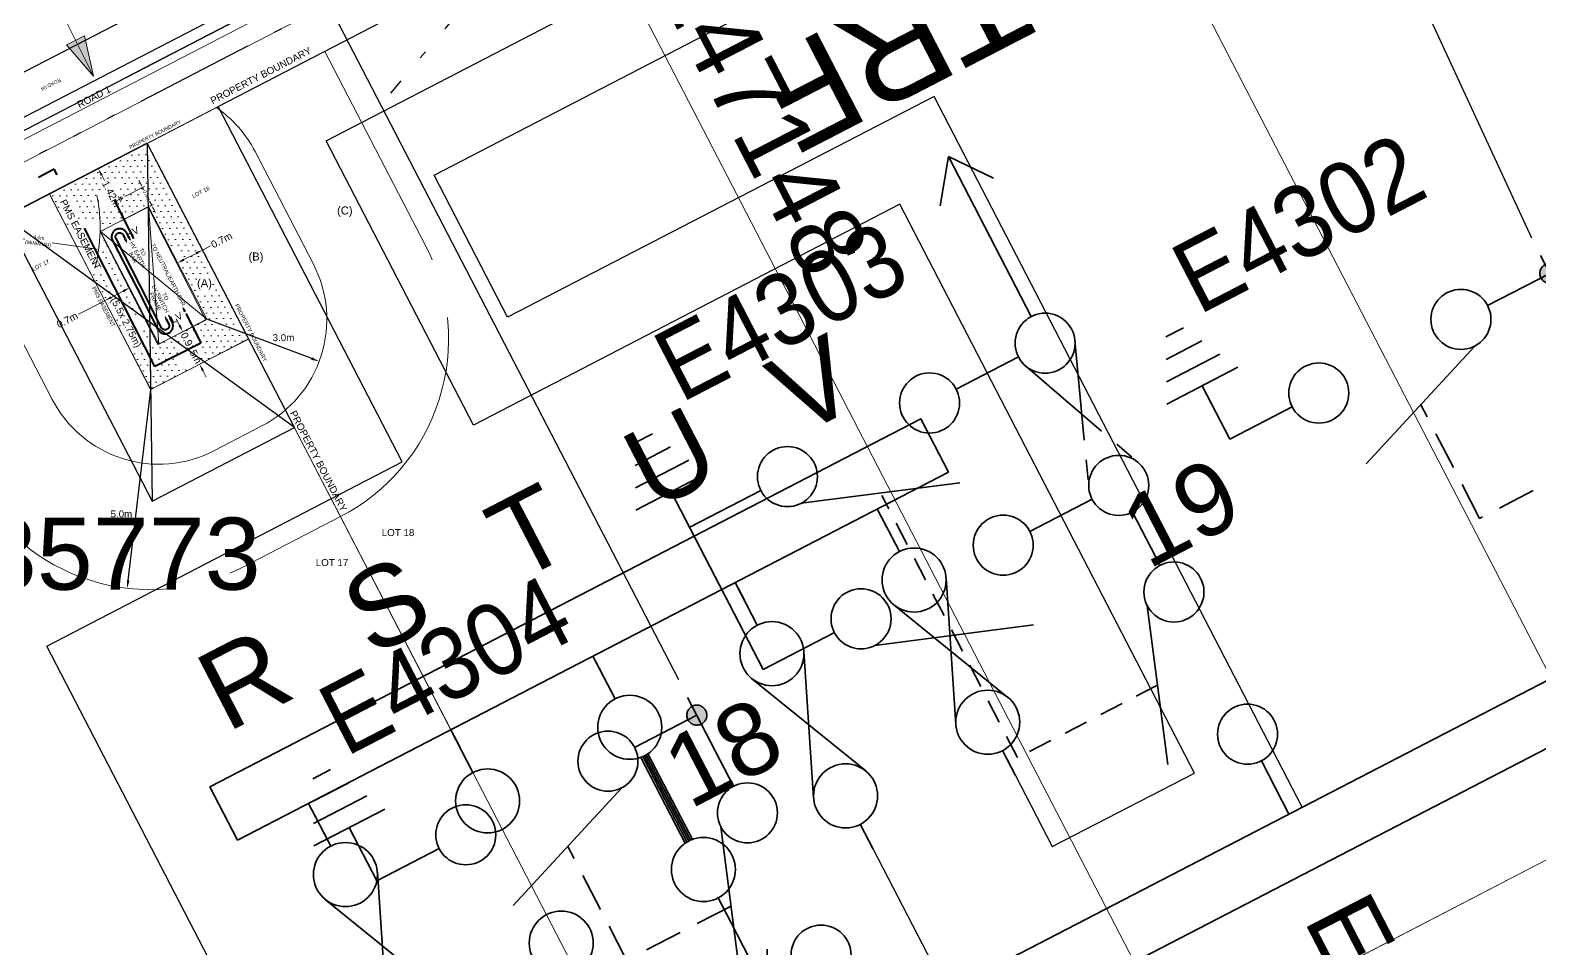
# Model space of a CAD drawing. Header units: metres. Extents: x 0 to 304202, y 0 to 6270858.
# Drawn here: x 303692.29 to 303730.01, y 6270503.78 to 6270526.73 of the extents above; entities that cross this region are included whole.
import ezdxf
from ezdxf import colors
from ezdxf.entities.mleader import LeaderData, LeaderLine
from ezdxf.enums import TextEntityAlignment as Align
from ezdxf.math import Vec2, Vec3

# ---------------------------------------------------------------- set-up
doc = ezdxf.new("R2010")
doc.units = ezdxf.units.M
for name, pattern in [('CENTERX2', [4, 2.5, -0.5, 0.5, -0.5]), ('Dash', [5, 3, -2]), ('DASHED', [19.05, 12.7, -6.35]), ('IE Trench LV', [6, 4, -2]), ('PHANTOM', [6.15, 3, -0.75, 0.3, -0.75, 0.3, -0.75, 0.3]), ('PHANTOMX2', [6.6, 3, -0.75, 0.2, -0.75, 0.2, -0.75, 0.2, -0.75])]:
    doc.linetypes.add(name, pattern=pattern)
doc.layers.get('0').update_dxf_attribs({"color": 6})
doc.layers.add('_User Miscellaneous10', color=252, linetype='Continuous', lineweight=13, plot=False, transparency=0.65)
for name, color, linetype, lineweight in [('_User Miscellaneous2', 31, 'Continuous', 13), ('_User Miscellaneous7', 3, 'Continuous', 13), ('_User Miscellaneous9', 211, 'Continuous', 13), ('_User_HV_Exist', 1, 'Continuous', 35), ('_User_LV_Exist', 5, 'Continuous', 35), ('Cadastre Developer_SP_NEW', 92, 'Continuous', 15)]:
    doc.layers.add(name, color=color, linetype=linetype, lineweight=lineweight)
for name, color, linetype in [('Mains_HV_New_U72', 2, 'Cable x'), ('Mains_LV_New_T84', 2, 'Cable x'), ('Services_SP_NEW_UG', 2, 'IE Trench LV'), ('Sub_SP_NEW', 2, 'Continuous'), ('SupportsUG_SP_LV_NEW', 2, 'Continuous'), ('Trench_SP_NEW', 2, 'Continuous')]:
    doc.layers.add(name, color=color, linetype=linetype)
doc.styles.add('ARIAL', font='arial.ttf', dxfattribs={"height": 2})
doc.styles.add('ieISOCP', font='arial.ttf', dxfattribs={"height": 1.5})
doc.styles.get("Standard").update_dxf_attribs({"font": 'arial.ttf'})
doc.styles.add('SWG_LABEL', font='arial.ttf')
doc.styles.add('SWITCH_LABEL', font='arial.ttf', dxfattribs={"height": 2})
doc.linetypes.add('Cable New UG', pattern='A,5.5,-0.01,["X",Standard,S=1.8,R=0,X=0,Y=-0.94],-1.7', length=7.21)
doc.linetypes.add('Cable x', pattern='A,4.5,-0.01,["X",Standard,S=1.25,R=0,X=0,Y=-0.65],-1.2', length=5.71)
doc.linetypes.add('IE Trench HV', pattern='A,4,-0.4,["/",Standard,S=2,R=0,X=0.25,Y=-1],-1.6', length=6)
doc.dimstyles.new('1.8mm_1_50', dxfattribs={"dimtxt": 0.09, "dimasz": 0.1, "dimexe": 0.05, "dimexo": 0.15, "dimgap": 0.025, "dimtad": 0, "dimtoh": 1, "dimlfac": -1, "dimzin": 12, "dimdsep": 46, "dimtxsty": 'Standard', "dimcen": 1, "dimclrd": 256, "dimclre": 256, "dimclrt": 256, "dimazin": 3, "dimtfac": 1, "dimtmove": 0, "dimatfit": 3, "dimfxl": 1, "dimtolj": 1, "dimtzin": 0, "dimlwd": -1, "dimlwe": -1, "dimarcsym": 0})
doc.dimstyles.get("Standard").update_dxf_attribs({"dimtxt": 2, "dimasz": 3, "dimexe": 1, "dimexo": 3, "dimgap": 0.5, "dimtad": 0, "dimlfac": -1, "dimzin": 12, "dimdsep": 46, "dimtxsty": 'Standard', "dimcen": 1, "dimclrd": 256, "dimclre": 256, "dimclrt": 256, "dimadec": 0, "dimazin": 3, "dimtfac": 1, "dimtmove": 0, "dimatfit": 3, "dimfxl": 1, "dimfxlon": 1, "dimtolj": 1, "dimtzin": 0, "dimlwd": -1, "dimlwe": -1, "dimarcsym": 0})

# ---------------------------------------------------------------- blocks, each defined once
blk = doc.blocks.new('*U298')
for p, q in [((2.633, 3.615), (-2.633, -3.615)), ((-4.472, -0.062), (4.472, 0.062))]:
    blk.add_line(p, q)
blk.add_lwpolyline([(-2.633, -3.615), (4.472, 0.062), (2.633, 3.615), (-4.472, -0.062)], close=True)
at = {"flags": 8}
blk.add_attdef('ASSET_NUM', text='', height=2.5, dxfattribs=at).set_placement((0, 5), align=Align.MIDDLE_CENTER)
for tag, flags, p in [('STREET_CODE', 9, (1.5, 0)), ('OPERATING_VOLTAGE', 9, (1.5, -0.4)), ('NO_PHASES', 9, (1.5, -0.2)), ('ORIENTATION', 9, (1.5, -0.6)), ('OWNED_BY', 9, (1.5, -0.8)), ('OPERATED_BY', 9, (1.5, -1)), ('MAINTAINED_BY', 9, (1.5, -1.2)), ('SECONDARY_VOLTAGE', 9, (1.5, -1.6)), ('CONSTRUCTED_VOLTAGE', 9, (1.5, -1.4)), ('STATE', 9, (1.5, -1.8)), ('SUBSTATION_TYPE', 9, (1.5, -2.2)), ('PARENT', 9, (1.5, -2)), ('USAGE', 9, (1.5, -2.4)), ('LEGEND', 9, (1.5, -2.6)), ('SUBURB', 9, (1.5, -2.8)), ('STREETNAME', 9, (1.5, -3)), ('LOCATION', 9, (1.5, -3.2)), ('NOTES', 9, (1.5, -3.4)), ('Z', 1, (1.5, -3.6))]:
    blk.add_attdef(tag, text='', height=0.2, dxfattribs=dict(flags=flags)).set_placement(p, align=Align.MIDDLE_LEFT)
blk = doc.blocks.new('*U322')
at = {"width": 0.9}
blk.add_attdef('ASSET_NUM', text='', height=2, dxfattribs=at).set_placement((4, 2), align=Align.MIDDLE_LEFT)
for tag, p, flags in [('SUBURB', (-2, 0), 1), ('STREETNAME', (-1.8, 0), 9), ('PARENT', (-1.6, 0), 9), ('NOTES', (-1.4, 0), 9), ('LOCATION', (-1.2, 0), 9), ('LEGEND', (-1, 0), 9), ('USAGE', (-0.8, 0), 9), ('SUPPORT_TYPE', (-0.6, 0), 9), ('STATE', (-0.4, 0), 9), ('OWNED_BY', (-0.2, 0), 9)]:
    blk.add_attdef(tag, p, '', height=0.2, rotation=270, dxfattribs=dict(flags=flags))
at = {"transparency": 33554687}
blk.add_wipeout([(1, 2.5), (1, -2.5), (-1, -2.5), (-1, 2.5)], dxfattribs=at)
blk.add_lwpolyline([(-1, 2.5), (-1, -1.25), (-1, 1.25), (-1, -2.5), (1, -2.5), (1, 2.5)], close=True)
blk = doc.blocks.new('SWG_FUSE_NEW')
at = {"linetype": 'CENTERX2'}
for p, q in [((1.031, 0.695), (4.469, -0.695)), ((1.031, -0.695), (4.469, 0.695))]:
    blk.add_line(p, q, dxfattribs=at)
for centre in [(0.75, 0), (4.75, 0)]:
    blk.add_circle(centre, 0.75)
blk = doc.blocks.new('*U304')
at = {"layer": '_User_HV_Exist', "linetype": 'Dash', "ltscale": 0.2}
for p, q in [((4.371, 1.434), (4.371, 5.371)), ((4.371, 5.371), (11.75, 5.371))]:
    blk.add_line(p, q, dxfattribs=at)
at = {"layer": '_User_HV_Exist'}
for p, q in [((6.25, 0.75), (2.491, 2.118)), ((17.5, 0.75), (18.5, 0)), ((0, 0), (1.5, 0)), ((7, 0), (8.5, 0)), ((14, 0), (18.5, 0)), ((18.5, 0), (17.5, -0.75))]:
    blk.add_line(p, q, dxfattribs=at)
for centre in [(2.25, 0), (6.25, 0)]:
    blk.add_circle(centre, 0.75, dxfattribs=at)
at = {"layer": '_User_HV_Exist', "linetype": 'CENTERX2', "rotation": 180}
blk.add_blockref('SWG_FUSE_NEW', (14, 0), dxfattribs=at)
at = {"layer": '_User_HV_Exist'}
blk.add_text('TRF', height=2.5, rotation=89.9826, dxfattribs=at).set_placement((21.515, -0.055), align=Align.MIDDLE_CENTER)
blk = doc.blocks.new('SWG_SIE_TRS_ES_NEW_1')
for p, q in [((7.25, 4.75), (3.491, 6.118)), ((8, 4), (10, 4)), ((10, 4), (10, -1)), ((7.25, 0.75), (3.491, 2.118)), ((8, 0), (10, 0)), ((9, -1), (11, -1)), ((9.25, -1.5), (10.75, -1.5)), ((9.5, -2), (10.5, -2)), ((9.75, -2.5), (10.25, -2.5))]:
    blk.add_line(p, q)
at = {"linetype": 'CENTERX2'}
for p, q in [((0.75, 4), (2.5, 4)), ((0.75, 0), (2.5, 0))]:
    blk.add_line(p, q, dxfattribs=at)
for centre in [(3.25, 4), (7.25, 4), (3.25, 0), (7.25, 0)]:
    blk.add_circle(centre, 0.75)
at = {"flags": 1}
blk.add_attdef('Z', (7.141, 3.512), '', height=0.2, dxfattribs=at)
at = {"style": 'SWITCH_LABEL', "flags": 9}
blk.add_attdef('STREET_CODE', text='', height=0.2, dxfattribs=at).set_placement((7.141, 3.312), align=Align.MIDDLE_LEFT)
at = {"flags": 9}
for tag, p in [('ORIENTATION', (7.141, 3.112)), ('USAGE', (7.141, 2.712)), ('PARENT', (7.141, 2.912)), ('SUBURB', (7.141, 2.512)), ('STREETNAME', (7.141, 2.312)), ('LOCATION', (7.141, 2.112)), ('NOTES', (7.141, 1.912)), ('OPERATED_BY', (7.128, 1.466)), ('OWNED_BY', (7.135, 1.689)), ('MAINTAINED_BY', (7.127, 1.259))]:
    blk.add_attdef(tag, text='', height=0.2, dxfattribs=at).set_placement(p, align=Align.MIDDLE_LEFT)
at = {"style": 'SWG_LABEL', "width": 0.9, "flags": 8}
blk.add_attdef('ASSET_NUM', text='', height=2, dxfattribs=at).set_placement((6.5, -3.75), align=Align.MIDDLE_CENTER)
blk = doc.blocks.new('SWG_SIE_ES_NEW')
for p, q in [((2.5, 0.75), (6.259, 2.118)), ((8, -1.5), (10, -1.5)), ((8.25, -2), (9.75, -2)), ((8.5, -2.5), (9.5, -2.5)), ((8.75, -3), (9.25, -3))]:
    blk.add_line(p, q)
blk.add_lwpolyline([(1.75, 0), (0, 0)])
at = {"flags": 128}
blk.add_lwpolyline([(7.25, 0), (9, 0), (9, -1.5)], dxfattribs=at)
for centre in [(2.5, 0), (6.5, 0)]:
    blk.add_circle(centre, 0.75)
at = {"flags": 1}
blk.add_attdef('Z', (0.121, -0.013), '', height=0.2, dxfattribs=at)
at = {"style": 'SWITCH_LABEL', "flags": 9}
blk.add_attdef('STREET_CODE', text='', height=0.2, dxfattribs=at).set_placement((0.121, -0.213), align=Align.MIDDLE_LEFT)
at = {"flags": 9}
for tag, p in [('ORIENTATION', (0.121, -0.413)), ('USAGE', (0.121, -0.813)), ('PARENT', (0.121, -0.613)), ('SUBURB', (0.121, -1.013)), ('STREETNAME', (0.121, -1.213)), ('LOCATION', (0.121, -1.413)), ('OWNED_BY', (0.11, -1.824)), ('NOTES', (0.121, -1.613)), ('OPERATED_BY', (0.103, -2.047)), ('MAINTAINED_BY', (0.102, -2.253))]:
    blk.add_attdef(tag, text='', height=0.2, dxfattribs=at).set_placement(p, align=Align.MIDDLE_LEFT)
at = {"style": 'ARIAL', "width": 0.9, "flags": 8}
blk.add_attdef('ASSET_NUM', text='', height=2, dxfattribs=at).set_placement((5.75, -4.5), align=Align.MIDDLE_CENTER)
blk = doc.blocks.new('SWG_SIE_SU_NEW')
at = {"linetype": 'CENTERX2'}
h = blk.add_hatch(color=256, dxfattribs=at)
h.dxf.hatch_style = 1
edge = h.paths.add_edge_path()
edge.add_arc((9, 0), 0.25, 0, 360)
at = {"linetype": 'Continuous'}
blk.add_line((6.25, 0.75), (2.491, 2.118), dxfattribs=at)
at = {"linetype": 'CENTERX2'}
for p, q in [((0, 0), (1.5, 0)), ((7, 0), (10, 0))]:
    blk.add_line(p, q, dxfattribs=at)
at = {"linetype": 'DASHED', "ltscale": 0.075}
blk.add_lwpolyline([(4.371, 1.434), (4.371, 4.371), (7.566, 4.371)], dxfattribs=at)
for centre in [(2.25, 0), (6.25, 0)]:
    blk.add_circle(centre, 0.75)
at = {"linetype": 'CENTERX2'}
blk.add_circle((9, 0), 0.25, dxfattribs=at)
at = {"flags": 8}
blk.add_attdef('ASSET_NUM', text='', height=2, rotation=180, dxfattribs=at).set_placement((-3, 0.012), align=Align.MIDDLE_LEFT)
at = {"flags": 1}
blk.add_attdef('Z', (0, 0), '', height=0.2, dxfattribs=at)
at = {"style": 'SWITCH_LABEL', "flags": 9}
blk.add_attdef('STREET_CODE', text='', height=0.2, dxfattribs=at).set_placement((0, 0), align=Align.MIDDLE_LEFT)
at = {"flags": 9}
for tag, p in [('ORIENTATION', (0, -0.2)), ('PARENT', (0, -0.4)), ('SUBURB', (0, -0.8)), ('USAGE', (0, -0.6)), ('STREETNAME', (0, -1)), ('LOCATION', (0, -1.2)), ('NOTES', (0, -1.4)), ('OPERATED_BY', (-0.009, -1.841)), ('OWNED_BY', (-0.003, -1.619)), ('MAINTAINED_BY', (-0.011, -2.048))]:
    blk.add_attdef(tag, text='', height=0.2, dxfattribs=at).set_placement(p, align=Align.MIDDLE_LEFT)
blk = doc.blocks.new('*U332')
h = blk.add_hatch(color=256)
h.dxf.hatch_style = 1
h.paths.add_polyline_path([(1.561, -2.574), (1.113, -2.797), (1.782, -3.581)])
blk.add_line((1.782, -3.581), (0.78, -1.567))
at = {"flags": 128}
blk.add_lwpolyline([(1.561, -2.574), (1.113, -2.797), (1.782, -3.581), (1.561, -2.574)], dxfattribs=at)
blk.add_circle((0, 0), 1.7)
at = {"width": 0.9}
blk.add_attdef('CODE', text='', height=1.8, dxfattribs=at).set_placement((0, 0), align=Align.MIDDLE_CENTER)
at = {"flags": 1}
blk.add_attdef('Z', (0, 0), '', height=0.2, dxfattribs=at)
blk = doc.blocks.new('*U277')
at = {"layer": '_User_LV_Exist'}
blk.add_line((7.5, 0), (6.8, 0), dxfattribs=at)
at = {"layer": '_User_LV_Exist', "flags": 128}
for points in [[(5.68, -0.733), (2.317, 0.735)], [(5.68, 0.733), (2.317, -0.735)]]:
    blk.add_lwpolyline(points, dxfattribs=at)
at = {"layer": '_User_LV_Exist'}
blk.add_lwpolyline([(1.2, 0), (0, 0)], dxfattribs=at)
for centre in [(2, 0), (6, 0)]:
    blk.add_circle(centre, 0.8, dxfattribs=at)
blk = doc.blocks.new('*U284')
at = {"layer": '_User_LV_Exist'}
blk.add_line((7.5, 0), (6.8, 0), dxfattribs=at)
blk.add_lwpolyline([(1.2, 0), (0, 0)], dxfattribs=at)
for centre in [(2, 0), (6, 0)]:
    blk.add_circle(centre, 0.8, dxfattribs=at)
blk = doc.blocks.new('*U278')
at = {"layer": '_User_LV_Exist'}
for p, q in [((8.5, 0.5), (9.5, 0)), ((2.775, 0.1), (5.225, 0.1)), ((2.8, 0.05), (5.2, 0.05)), ((2.8, 0), (5.2, 0)), ((7.5, 0), (6.8, 0)), ((7.5, 0), (9.5, 0)), ((9.5, 0), (8.5, -0.5)), ((2.775, -0.1), (5.225, -0.1)), ((2.8, -0.05), (5.2, -0.05))]:
    blk.add_line(p, q, dxfattribs=at)
blk.add_lwpolyline([(1.2, 0), (0, 0)], dxfattribs=at)
for centre in [(2, 0), (6, 0)]:
    blk.add_circle(centre, 0.8, dxfattribs=at)
at = {"layer": '_User_LV_Exist', "insert": (10.75, 0), "char_height": 1.8, "attachment_point": 5, "rotation": 90}
blk.add_mtext('TRF', dxfattribs=at)
blk = doc.blocks.new('*D360')
at = {"layer": '_User Miscellaneous7', "transparency": 16777216}
for p, q in [((303695.056, 6270522.889), (303695.01, 6270522.978)), ((303694.66, 6270522.574), (303695.146, 6270522.823)), ((303695.101, 6270522.8), (303695.132, 6270522.74)), ((303695.329, 6270522.355), (303695.276, 6270522.459)), ((303695.278, 6270522.329), (303695.373, 6270522.377)), ((303695.374, 6270522.266), (303695.42, 6270522.177))]:
    blk.add_line(p, q, dxfattribs=at)
for points in [[(303695.071, 6270522.897), (303695.041, 6270522.881), (303695.101, 6270522.8)], [(303695.389, 6270522.273), (303695.36, 6270522.258), (303695.329, 6270522.355)]]:
    blk.add_solid(points, dxfattribs=at)
at = {"layer": '_User Miscellaneous7', "transparency": 16777216, "insert": (303695.204, 6270522.599), "char_height": 0.09, "attachment_point": 5, "rotation": 297.0579}
blk.add_mtext('\\A1;0.5m', dxfattribs=at)
blk = doc.blocks.new('*D361')
at = {"layer": '_User Miscellaneous7', "color": 0, "transparency": 16777216}
for p, q in [((303690.142, 6270521.785), (303692.16, 6270521.507)), ((303693.906, 6270521.265), (303692.841, 6270521.413))]:
    blk.add_line(p, q, dxfattribs=at)
for points in [[(303690.144, 6270521.802), (303690.139, 6270521.769), (303690.042, 6270521.799)], [(303693.908, 6270521.282), (303693.904, 6270521.249), (303694.005, 6270521.252)]]:
    blk.add_solid(points, dxfattribs=at)
at = {"layer": '_User Miscellaneous7', "color": 0, "transparency": 16777216, "insert": (303692.5, 6270521.46), "char_height": 0.09, "attachment_point": 5, "rotation": 352.1393}
blk.add_mtext('\\A1;4.0m\\P(MINIMUM)', dxfattribs=at)
blk = doc.blocks.new('*D366')
at = {"layer": '_User Miscellaneous9', "transparency": 16777216}
for p, q in [((303696.023, 6270519.356), (303695.94, 6270519.516)), ((303696.017, 6270519.15), (303696.017, 6270519.15)), ((303696.106, 6270519.196), (303696.106, 6270519.195)), ((303696.438, 6270518.338), (303696.438, 6270518.338)), ((303696.527, 6270518.384), (303696.526, 6270518.385)), ((303696.609, 6270518.224), (303696.692, 6270518.064))]:
    blk.add_line(p, q, dxfattribs=at)
for points in [[(303696.05, 6270519.37), (303695.996, 6270519.342), (303696.106, 6270519.196)], [(303696.636, 6270518.238), (303696.583, 6270518.21), (303696.527, 6270518.384)]]:
    blk.add_solid(points, dxfattribs=at)
at = {"layer": '_User Miscellaneous9', "transparency": 16777216, "insert": (303696.316, 6270518.79), "char_height": 0.18, "attachment_point": 5, "rotation": 297.3839}
blk.add_mtext('\\A1;0.915m', dxfattribs=at)
blk = doc.blocks.new('*D363')
at = {"layer": '_User Miscellaneous9', "transparency": 16777216}
for p, q in [((303693.908, 6270523.221), (303693.908, 6270523.221)), ((303694.08, 6270523.108), (303694.149, 6270522.975)), ((303694.565, 6270522.171), (303694.496, 6270522.304)), ((303694.559, 6270521.965), (303694.559, 6270521.965))]:
    blk.add_line(p, q, dxfattribs=at)
for points in [[(303694.106, 6270523.121), (303694.053, 6270523.094), (303693.997, 6270523.267)], [(303694.592, 6270522.185), (303694.538, 6270522.157), (303694.648, 6270522.011)]]:
    blk.add_solid(points, dxfattribs=at)
at = {"layer": '_User Miscellaneous9', "transparency": 16777216, "insert": (303694.322, 6270522.639), "char_height": 0.18, "attachment_point": 5, "rotation": 297.3839}
blk.add_mtext('\\A1;1.42m', dxfattribs=at)
blk = doc.blocks.new('*D364')
at = {"layer": '_User Miscellaneous9', "transparency": 16777216}
for p, q in [((303696.136, 6270520.997), (303696.438, 6270521.153)), ((303696.657, 6270521.122), (303696.552, 6270521.325)), ((303696.598, 6270521.236), (303696.796, 6270521.339)), ((303695.93, 6270521.003), (303695.93, 6270521.003))]:
    blk.add_line(p, q, dxfattribs=at)
for points in [[(303696.424, 6270521.18), (303696.452, 6270521.127), (303696.598, 6270521.236)], [(303696.122, 6270521.024), (303696.15, 6270520.97), (303695.976, 6270520.914)]]:
    blk.add_solid(points, dxfattribs=at)
at = {"layer": '_User Miscellaneous9', "transparency": 16777216, "insert": (303697.077, 6270521.484), "char_height": 0.18, "attachment_point": 5, "rotation": 27.3839}
blk.add_mtext('\\A1;0.7m', dxfattribs=at)
blk = doc.blocks.new('*D365')
at = {"layer": '_User Miscellaneous9', "transparency": 16777216}
for p, q in [((303694.837, 6270520.179), (303694.731, 6270520.382)), ((303694.156, 6270519.971), (303693.5, 6270519.631)), ((303694.618, 6270520.21), (303694.316, 6270520.054)), ((303694.202, 6270519.882), (303694.202, 6270519.882))]:
    blk.add_line(p, q, dxfattribs=at)
for points in [[(303694.302, 6270520.081), (303694.329, 6270520.027), (303694.156, 6270519.971)], [(303694.604, 6270520.237), (303694.631, 6270520.184), (303694.777, 6270520.293)]]:
    blk.add_solid(points, dxfattribs=at)
at = {"layer": '_User Miscellaneous9', "transparency": 16777216, "insert": (303693.219, 6270519.486), "char_height": 0.18, "attachment_point": 5, "rotation": 27.3839}
blk.add_mtext('\\A1;0.7m', dxfattribs=at)

msp = doc.modelspace()

# ---------------------------------------------------------------- hatches: boundary and pattern name
at = {"layer": '_User Miscellaneous7'}
h = msp.add_hatch(color=256, dxfattribs=at)
h.dxf.hatch_style = 1
h.paths.add_polyline_path([(303694.403, 6270522.472, 1), (303694.426, 6270522.427, 1)])
h = msp.add_hatch(color=256, dxfattribs=at)
h.dxf.hatch_style = 1
h.paths.add_polyline_path([(303694.403, 6270522.472, 1), (303694.426, 6270522.427, 1)])
at = {"layer": '_User Miscellaneous9', "transparency": 33554534}
h = msp.add_hatch(dxfattribs=at)
h.set_pattern_fill('DOTS', color=256, scale=0.1, angle=117.3839)
h.set_pattern_definition([(117.3839, (303695.21778, 6270523.89989), (-0.1774698, -0.0025364), [0, -0.15875])])
h.paths.add_polyline_path([(303692.776, 6270522.635), (303695.306, 6270517.751), (303697.748, 6270519.016), (303695.218, 6270523.9)])
h.paths.add_polyline_path([(303695.506, 6270518.886), (303694.048, 6270521.701), (303695.247, 6270522.321), (303696.705, 6270519.507)], flags=16)
h.paths.add_polyline_path([(303695.259, 6270520.83, -1), (303695.264, 6270520.821, -1)], flags=0)

# ---------------------------------------------------------------- linework, layer by layer
at = {"layer": '_User Miscellaneous10', "flags": 128}
for points in [[(303794.343, 6270578.612), (303742.733, 6270551.887), (303680.183, 6270519.497), (303677.264, 6270510.379), (303695.875, 6270474.512), (303704.088, 6270458.694), (303713.197, 6270455.857), (303732.525, 6270466.119), (303752.225, 6270476.578), (303763.43, 6270471.205), (303717.896, 6270447.031), (303715.105, 6270437.894)], [(303794.802, 6270577.724), (303743.193, 6270550.999), (303681.009, 6270518.799), (303678.343, 6270510.47), (303696.762, 6270474.973), (303704.784, 6270459.525), (303713.096, 6270456.936), (303732.056, 6270467.002), (303752.202, 6270477.698), (303765.648, 6270471.251), (303718.732, 6270446.342), (303716.183, 6270437.999)], [(303795.262, 6270576.836), (303743.653, 6270550.111), (303681.836, 6270518.101), (303679.422, 6270510.562), (303697.65, 6270475.434), (303705.479, 6270460.355), (303712.996, 6270458.015), (303731.587, 6270467.885), (303752.18, 6270478.818), (303767.866, 6270471.296), (303719.567, 6270445.653), (303717.26, 6270438.103), (303736.152, 6270402.659)], [(303795.722, 6270575.948), (303744.112, 6270549.223), (303682.662, 6270517.402), (303680.501, 6270510.653), (303698.538, 6270475.894), (303706.175, 6270461.186), (303712.895, 6270459.093), (303731.118, 6270468.768), (303752.157, 6270479.938), (303770.084, 6270471.341), (303720.402, 6270444.964), (303718.338, 6270438.207), (303737.035, 6270403.129)]]:
    msp.add_lwpolyline(points, dxfattribs=at)
at = {"layer": '_User Miscellaneous10', "color": 4, "flags": 128}
msp.add_lwpolyline([(303794.94, 6270577.458), (303743.331, 6270550.733), (303681.257, 6270518.589), (303678.667, 6270510.498), (303697.029, 6270475.111), (303704.992, 6270459.774), (303713.066, 6270457.259), (303731.915, 6270467.267), (303752.196, 6270478.034), (303766.313, 6270471.264), (303718.982, 6270446.135), (303716.506, 6270438.03), (303735.535, 6270402.33)], dxfattribs=at)
at = {"layer": '_User Miscellaneous7'}
for p, q in [((303683.894, 6270518.04), (303692.774, 6270522.639)), ((303694.437, 6270522.461), (303694.526, 6270522.506)), ((303694.56, 6270522.439), (303694.492, 6270522.573)), ((303694.582, 6270522.479), (303694.537, 6270522.568)), ((303694.604, 6270522.518), (303694.582, 6270522.563)), ((303695.243, 6270522.311), (303696.685, 6270519.488)), ((303694.644, 6270521.517), (303694.68, 6270521.535)), ((303694.644, 6270521.517), (303694.708, 6270521.437)), ((303694.68, 6270521.535), (303694.708, 6270521.437)), ((303694.733, 6270521.562), (303694.769, 6270521.58)), ((303694.733, 6270521.562), (303694.797, 6270521.482)), ((303694.769, 6270521.58), (303694.797, 6270521.482)), ((303694.823, 6270521.607), (303694.858, 6270521.625)), ((303694.823, 6270521.607), (303694.886, 6270521.527)), ((303694.858, 6270521.626), (303694.886, 6270521.528)), ((303694.858, 6270521.625), (303694.886, 6270521.527)), ((303695.78, 6270519.514), (303695.752, 6270519.612)), ((303695.815, 6270519.532), (303695.752, 6270519.612)), ((303696.145, 6270519.7), (303696.108, 6270519.794)), ((303696.171, 6270519.714), (303696.108, 6270519.794)), ((303696.136, 6270519.696), (303696.171, 6270519.714)), ((303695.69, 6270519.468), (303695.663, 6270519.566)), ((303695.726, 6270519.486), (303695.663, 6270519.566)), ((303695.69, 6270519.468), (303695.726, 6270519.486)), ((303695.78, 6270519.514), (303695.815, 6270519.532))]:
    msp.add_line(p, q, dxfattribs=at)
at = {"layer": '_User Miscellaneous7', "linetype": 'PHANTOM', "lineweight": 40, "ltscale": 2}
msp.add_line((303694.886, 6270521.528), (303694.415, 6270522.449), dxfattribs=at)
at = {"layer": '_User Miscellaneous7', "linetype": 'DASHED', "lineweight": 15, "ltscale": 0.5}
msp.add_lwpolyline([(303697.752, 6270519.006), (303695.303, 6270517.755), (303694.148, 6270519.984), (303692.774, 6270522.639), (303695.216, 6270523.903), (303697.752, 6270519.006)], close=True, dxfattribs=at)
at = {"layer": '_User Miscellaneous7', "linetype": 'PHANTOM', "lineweight": 40, "ltscale": 2, "flags": 128}
msp.add_lwpolyline([(303696.181, 6270519.651), (303696.472, 6270519.081), (303696.559, 6270518.911), (303695.412, 6270518.325), (303695.412, 6270518.325), (303693.119, 6270522.815), (303692.894, 6270523.255), (303692.108, 6270522.854), (303690.042, 6270521.799)], dxfattribs=at)
at = {"layer": '_User Miscellaneous7', "lineweight": 15, "flags": 128}
msp.add_lwpolyline([(303694.041, 6270521.697), (303694.041, 6270521.697), (303695.483, 6270518.874), (303696.685, 6270519.488), (303695.243, 6270522.311)], close=True, dxfattribs=at)
at = {"layer": '_User Miscellaneous7', "linetype": 'PHANTOM', "lineweight": 40, "ltscale": 2, "flags": 128}
for points in [[(303694.751, 6270521.571), (303694.706, 6270521.66, 1), (303694.349, 6270521.478), (303694.946, 6270520.31), (303695.487, 6270519.252, 1), (303695.843, 6270519.434), (303695.797, 6270519.523)], [(303695.708, 6270519.477), (303695.754, 6270519.388, -1), (303695.576, 6270519.297), (303695.03, 6270520.366), (303694.438, 6270521.524, -1), (303694.617, 6270521.615), (303694.662, 6270521.526)]]:
    msp.add_lwpolyline(points, format="xyb", dxfattribs=at)
at = {"layer": '_User Miscellaneous7'}
msp.add_circle((303694.415, 6270522.449), 0.025, dxfattribs=at)
at = {"layer": '_User Miscellaneous7', "ltscale": 0.7}
msp.add_arc((303690.042, 6270521.799), 4, 345.5112, 11.5126, dxfattribs=at)
at = {"layer": '_User Miscellaneous9'}
for p, q in [((303700.101, 6270526.43), (303687.67, 6270519.99)), ((303695.506, 6270518.886), (303695.247, 6270522.321)), ((303695.247, 6270522.321), (303696.705, 6270519.507)), ((303696.705, 6270519.507), (303694.048, 6270521.701))]:
    msp.add_line(p, q, dxfattribs=at)
at = {"layer": '_User Miscellaneous9', "linetype": 'PHANTOM', "ltscale": 2}
msp.add_lwpolyline([(303691.049, 6270521.74, 0.123416), (303691.384, 6270520.321), (303692.843, 6270517.506, 0.414214), (303696.886, 6270516.222), (303698.085, 6270516.843, 0.414214), (303699.369, 6270520.887), (303697.911, 6270523.701, 0.123416), (303696.945, 6270524.795, 0.123416)], format="xyb", dxfattribs=at)
at = {"layer": '_User Miscellaneous9', "linetype": 'Continuous'}
msp.add_lwpolyline([(303697.748, 6270519.016), (303695.306, 6270517.751), (303692.776, 6270522.635), (303695.218, 6270523.9)], close=True, dxfattribs=at)
at = {"layer": '_User Miscellaneous9', "flags": 128}
msp.add_lwpolyline([(303694.048, 6270521.701), (303694.048, 6270521.701), (303695.506, 6270518.886), (303696.705, 6270519.507), (303695.247, 6270522.321)], close=True, dxfattribs=at)
at = {"layer": '_User Miscellaneous9'}
msp.add_circle((303695.262, 6270520.826), 0.005, dxfattribs=at)
at = {"layer": '_User_LV_Exist'}
for p, q in [((303713.459, 6270514.769), (303713.689, 6270514.325)), ((303709.907, 6270512.93), (303710.137, 6270512.486)), ((303706.355, 6270511.09), (303706.585, 6270510.646)), ((303702.803, 6270509.251), (303703.033, 6270508.807)), ((303699.251, 6270507.412), (303699.481, 6270506.968))]:
    msp.add_line(p, q, dxfattribs=at)
msp.add_lwpolyline([(303697.475, 6270506.492), (303715.235, 6270515.689), (303714.546, 6270517.021), (303696.786, 6270507.824)], close=True, dxfattribs=at)
at = {"layer": 'Cadastre Developer_SP_NEW'}
for p, q in [((303870.147, 6270614.488), (303682.662, 6270517.402)), ((303692.929, 6270486.696), (303917.641, 6270603.173)), ((303717.416, 6270535.399), (303732.126, 6270506.993)), ((303706.316, 6270529.651), (303721.026, 6270501.245)), ((303695.216, 6270523.903), (303709.926, 6270495.497))]:
    msp.add_line(p, q, dxfattribs=at)
at = {"layer": 'Cadastre Developer_SP_NEW', "color": 4, "linetype": 'Continuous', "transparency": 33554559}
msp.add_line((303692.929, 6270486.696), (303889.229, 6270588.453), dxfattribs=at)
at = {"layer": 'Mains_HV_New_U72', "color": 1, "linetype": 'Cable New UG', "flags": 128}
for points in [[(303671.075, 6270490.63), (303672.781, 6270487.347), (303684.062, 6270492.936), (303675.105, 6270510.196), (303678.53, 6270520.893), (303705.623, 6270534.923), (303709.302, 6270527.819), (303723.499, 6270535.17), (303723.499, 6270535.17), (303729.801, 6270521.542)], [(303675.249, 6270482.596), (303673.838, 6270485.313), (303686.784, 6270492.031), (303677.264, 6270510.379), (303680.183, 6270519.497), (303690.552, 6270524.866), (303691.939, 6270525.584), (303698.833, 6270529.154), (303708.489, 6270510.506)]]:
    msp.add_lwpolyline(points, dxfattribs=at)
at = {"layer": 'Mains_LV_New_T84', "color": 5, "linetype": 'Cable New UG', "ltscale": 0.7, "flags": 128}
msp.add_lwpolyline([(303713.356, 6270506.27), (303715.195, 6270502.718), (303724.076, 6270507.316), (303714.879, 6270525.076), (303704.223, 6270519.558), (303702.383, 6270523.11), (303720.144, 6270532.307), (303718.304, 6270535.859), (303795.722, 6270575.948), (303794.802, 6270577.724), (303796.314, 6270578.507)], dxfattribs=at)
at = {"layer": 'Mains_LV_New_T84', "color": 6, "linetype": 'Cable New UG', "ltscale": 0.7, "flags": 128}
msp.add_lwpolyline([(303716.908, 6270508.109), (303717.828, 6270506.333), (303721.38, 6270508.172), (303714.022, 6270522.38), (303703.366, 6270516.862), (303699.688, 6270523.967), (303717.448, 6270533.163), (303715.609, 6270536.715), (303745.677, 6270552.285)], dxfattribs=at)
at = {"layer": 'Mains_LV_New_T84', "color": 3, "linetype": 'Cable New UG', "ltscale": 0.7, "flags": 128}
msp.add_lwpolyline([(303702.7, 6270500.752), (303703.62, 6270498.976), (303700.068, 6270497.136), (303692.71, 6270511.344), (303701.59, 6270515.943), (303696.992, 6270524.823), (303712.976, 6270533.1), (303712.057, 6270534.876), (303710.281, 6270533.956)], dxfattribs=at)
at = {"layer": 'Trench_SP_NEW', "linetype": 'IE Trench HV', "flags": 128}
msp.add_lwpolyline([(303691.313, 6270486.127), (303678.667, 6270510.498), (303681.257, 6270518.589), (303694.661, 6270525.53)], dxfattribs=at)

# ---------------------------------------------------------------- block references
at = {"layer": '_User Miscellaneous2', "color": 6}
msp.add_blockref('*U332', (303692.091, 6270529.159), dxfattribs=at).add_auto_attribs({'CODE': 'D'})
at = {"layer": '_User_HV_Exist', "linetype": 'CENTERX2'}
ref = msp.add_blockref('*U304', (303723.744, 6270507.144), dxfattribs=dict(at, rotation=117.3763795650182))
ref.add_attrib('ASSET_NUM', 'E4307', dxfattribs={"layer": '0', "height": 1.8, "rotation": 297.3308, "style": 'SWG_LABEL'}).set_placement((303724.893, 6270504.924), align=Align.MIDDLE_LEFT)
ref = msp.add_blockref('SWG_SIE_ES_NEW', (303730.261, 6270520.654), dxfattribs=dict(at, rotation=207.3763795650182))
ref.add_attrib('ASSET_NUM', 'E4302', dxfattribs={"layer": '0', "height": 1.8, "rotation": 207.3764, "style": 'ARIAL', "text_generation_flag": 6, "width": 0.9}).set_placement((303723.982, 6270521.907), align=Align.MIDDLE_CENTER)
at = {"layer": '_User_HV_Exist'}
ref = msp.add_blockref('SWG_SIE_TRS_ES_NEW_1', (303717.651, 6270518.91), dxfattribs=dict(at, rotation=207.3763795650182))
ref.add_attrib('ASSET_NUM', 'E4303', dxfattribs={"layer": '0', "height": 1.8, "rotation": 207.3764, "style": 'SWG_LABEL', "text_generation_flag": 6, "width": 0.9}).set_placement((303711.043, 6270519.711), align=Align.MIDDLE_CENTER)
at = {"layer": '_User_HV_Exist', "linetype": 'CENTERX2'}
ref = msp.add_blockref('SWG_SIE_SU_NEW', (303734.4, 6270512.662), dxfattribs=dict(at, rotation=117.3763795650182))
ref.add_attrib('ASSET_NUM', 'E4306', dxfattribs={"layer": '0', "height": 1.8, "rotation": 297.3308, "style": 'SWG_LABEL'}).set_placement((303735.493, 6270510.526), align=Align.MIDDLE_LEFT)
ref = msp.add_blockref('SWG_SIE_ES_NEW', (303708.949, 6270509.618), dxfattribs=dict(at, rotation=207.3763795650182))
ref.add_attrib('ASSET_NUM', 'E4304', dxfattribs={"layer": '0', "height": 1.8, "rotation": 207.3764, "style": 'ARIAL', "text_generation_flag": 6, "width": 0.9}).set_placement((303702.67, 6270510.871), align=Align.MIDDLE_CENTER)
ref = msp.add_blockref('SWG_SIE_SU_NEW', (303713.088, 6270501.626), dxfattribs=dict(at, rotation=117.3763795650182))
ref.add_attrib('ASSET_NUM', 'E4308', dxfattribs={"layer": '0', "height": 1.8, "rotation": 297.3308, "style": 'SWG_LABEL'}).set_placement((303714.181, 6270499.49), align=Align.MIDDLE_LEFT)
at = {"layer": '_User_LV_Exist', "rotation": 297.3763795722342}
for name, p in [('*U277', (303713.459, 6270514.769)), ('*U277', (303709.907, 6270512.93)), ('*U278', (303706.355, 6270511.09)), ('*U284', (303702.803, 6270509.251)), ('*U277', (303699.251, 6270507.412))]:
    msp.add_blockref(name, p, dxfattribs=at)
at = {"layer": 'Sub_SP_NEW'}
ref = msp.add_blockref('*U298', (303695.28, 6270519.432), dxfattribs=dict(at, rotation=270.0231962557862))
ref.add_attrib('ASSET_NUM', '35773', dxfattribs={"layer": '0', "height": 1.8}).set_placement((303691.06, 6270513.651), align=Align.MIDDLE_LEFT)

# ---------------------------------------------------------------- texts
at = {"layer": '_User Miscellaneous7'}
for s, rotation, p in [('ROAD 04', 206.9964, (303693.032, 6270525.532)), ('PROPERTY BOUNDARY ', 26.9964, (303694.793, 6270523.759))]:
    msp.add_text(s, height=0.09, rotation=rotation, dxfattribs=at).set_placement(p)
at = {"layer": '_User Miscellaneous7', "linetype": 'DASHED', "char_height": 0.1, "attachment_point": 1, "rotation": 27.3764, "style": 'ieISOCP'}
for s, insert, width in [('LOT 18', (303696.326, 6270522.62), 1.71552), ('LOT 17', (303692.324, 6270520.791), 3.06586)]:
    msp.add_mtext(s, dxfattribs=dict(at, insert=insert, width=width))
at = {"layer": '_User Miscellaneous7', "color": 7, "char_height": 0.1, "attachment_point": 5, "rotation": 297.058, "line_spacing_factor": 0.84}
for s, insert in [('TO\\PHV EARTH\\P BAR', (303694.979, 6270521.126)), ('TO NEUTRAL/EARTH BAR', (303695.745, 6270520.619)), ('TO\\PLV SWITCH \\PFRAME', (303695.547, 6270520.013)), ('PMS EASEMENT', (303694.127, 6270519.821)), ('PROPERTY BOUNDARY', (303697.812, 6270519.169))]:
    msp.add_mtext(s, dxfattribs=dict(at, insert=insert))
at = {"layer": '_User Miscellaneous9', "color": 7, "char_height": 0.175, "width": 4.4388, "attachment_point": 5}
for s, insert, rotation in [('PROPERTY BOUNDARY', (303698.056, 6270525.595), 27.3839), ('ROAD 1', (303693.887, 6270525.061), 27.3839), ('PMS EASEMENT            (5.5x 2.75m) ', (303694.034, 6270520.64), 297.3839), ('PROPERTY BOUNDARY', (303699.497, 6270515.966), 297.4266)]:
    msp.add_mtext(s, dxfattribs=dict(at, insert=insert, rotation=rotation))
at = {"layer": '_User Miscellaneous9', "color": 7, "attachment_point": 5}
for s, insert, char_height in [('(C) ', (303700.155, 6270522.195), 0.2), ('(B) ', (303697.935, 6270521.045), 0.2), ('(A) ', (303696.648, 6270520.378), 0.2), ('3.0m ', (303698.622, 6270519.047), 0.175), ('5.0m ', (303694.573, 6270514.643), 0.175), ('LOT 18', (303701.484, 6270514.177), 0.175), ('LOT 17', (303699.835, 6270513.428), 0.175)]:
    msp.add_mtext(s, dxfattribs=dict(at, insert=insert, char_height=char_height))
at = {"layer": '_User Miscellaneous9', "color": 7, "char_height": 0.175, "attachment_point": 5, "rotation": 27.3839}
for s, insert in [('HV', (303694.847, 6270521.681)), ('LV', (303695.951, 6270519.55))]:
    msp.add_mtext(s, dxfattribs=dict(at, insert=insert))
at = {"layer": '_User_LV_Exist', "char_height": 2, "attachment_point": 5, "rotation": 27.3764, "style": 'ARIAL'}
for s, insert in [('V', (303711.85, 6270517.877)), ('U', (303708.298, 6270516.038)), ('T', (303704.746, 6270514.198)), ('S', (303701.194, 6270512.359)), ('R', (303697.642, 6270510.52))]:
    msp.add_mtext(s, dxfattribs=dict(at, insert=insert))
at = {"layer": 'Cadastre Developer_SP_NEW', "linetype": 'DASHED', "char_height": 1.8, "attachment_point": 1, "rotation": 27.3764, "style": 'ieISOCP'}
for s, insert, width in [('19', (303719.387, 6270514.844), 2.12129), ('18', (303707.941, 6270508.85), 1.71552)]:
    msp.add_mtext(s, dxfattribs=dict(at, insert=insert, width=width))

# ---------------------------------------------------------------- dimensions: what is measured, and where the dimension line sits
at = {"layer": '_User Miscellaneous7', "color": 7}
dim = msp.add_linear_dim(base=(303695.101, 6270522.8), p1=(303695.144, 6270522.26), p2=(303694.526, 6270522.506), angle=117.0579, text='0.5m', dimstyle='1.8mm_1_50', dxfattribs=at)
dim.commit()
dim.dimension.update_dxf_attribs({"geometry": '*D360', "text_midpoint": (303695.204, 6270522.599), "dimtype": 160})
dim = msp.add_linear_dim(base=(303690.042, 6270521.799), p1=(303694.005, 6270521.252), p2=(303690.042, 6270521.799), angle=172.1393, text='4.0m\\P(MINIMUM)', dimstyle='1.8mm_1_50', override={"dimse1": 1, "dimse2": 1, "dimclrd": 0, "dimclre": 0, "dimclrt": 0}, dxfattribs=at)
dim.commit()
dim.dimension.update_dxf_attribs({"geometry": '*D361', "text_midpoint": (303692.5, 6270521.46), "dimtype": 161})
at = {"layer": '_User Miscellaneous9'}
for base, p1, p2, text, picture, middle in [((303694.648, 6270522.011), (303693.997, 6270523.267), (303694.648, 6270522.011), '1.42m', '*D363', (303694.322, 6270522.639)), ((303696.527, 6270518.384), (303696.106, 6270519.196), (303696.527, 6270518.384), '0.915m', '*D366', (303696.316, 6270518.79))]:
    dim = msp.add_linear_dim(base=base, p1=p1, p2=p2, angle=117.3839, text=text, dimstyle='Standard', override={"dimtxt": 0.18, "dimasz": 0.18, "dimexe": 0.1, "dimexo": 0.1, "dimgap": 0.05, "dimfxlon": 0}, dxfattribs=at)
    dim.commit()
    dim.dimension.update_dxf_attribs({"geometry": picture, "text_midpoint": middle})
for base, p1, p2, picture, middle in [((303696.598, 6270521.236), (303695.976, 6270520.914), (303696.703, 6270521.033), '*D364', (303697.077, 6270521.484)), ((303694.777, 6270520.293), (303694.156, 6270519.971), (303694.883, 6270520.09), '*D365', (303693.219, 6270519.486))]:
    dim = msp.add_linear_dim(base=base, p1=p1, p2=p2, angle=207.3839, text='0.7m', dimstyle='Standard', override={"dimtxt": 0.18, "dimasz": 0.18, "dimexe": 0.1, "dimexo": 0.1, "dimgap": 0.05, "dimfxlon": 0}, dxfattribs=at)
    dim.commit()
    dim.dimension.update_dxf_attribs({"geometry": picture, "text_midpoint": middle, "dimtype": 160})

# ---------------------------------------------------------------- leaders
ml = msp.add_multileader_mtext('Standard', dxfattribs=at)
ml.set_content('', color=256)
ml.set_leader_properties()
ml.build(insert=Vec2(0, 0))
ml.multileader.update_dxf_attribs({"has_dogleg": 0, "text_left_attachment_type": 2, "text_right_attachment_type": 2, "dogleg_length": 0.01, "arrow_head_size": 0.2})
ctx = ml.context
ctx.base_point, ctx.char_height, ctx.arrow_head_size, ctx.landing_gap_size, ctx.plane_origin, ctx.plane_x_axis, ctx.plane_y_axis = Vec3(303696.705, 6270519.507), 3, 0.2, 0.001, Vec3(303694.048, 6270521.701), Vec3(-0.45995, 0.887945), Vec3(-0.887945, -0.45995)
ctx.left_attachment, ctx.right_attachment = 2, 2
notes = []
notes.append((ctx, [(0, (1, 1, 0), (303696.71, 6270519.498), (-0.45995, 0.887945), 0.01, [(0, [(303699.514, 6270518.454)], 0, [])])]))
ctx.mtext.insert, ctx.mtext.text_direction, ctx.mtext.rotation, ctx.mtext.flow_direction = Vec3(303695.373, 6270518.818), Vec3(-0.45995, 0.887945), 2.048735, 5
ml = msp.add_multileader_mtext('Standard', dxfattribs=at)
ml.set_content('', color=256)
ml.set_leader_properties()
ml.build(insert=Vec2(0, 0))
ml.multileader.update_dxf_attribs({"has_dogleg": 0, "text_left_attachment_type": 2, "text_right_attachment_type": 2, "dogleg_length": 0.01, "arrow_head_size": 0.2})
ctx = ml.context
ctx.base_point, ctx.char_height, ctx.arrow_head_size, ctx.landing_gap_size, ctx.plane_origin, ctx.plane_x_axis, ctx.plane_y_axis = Vec3(303695.306, 6270517.751), 3, 0.2, 0.001, Vec3(303696.101, 6270519.205), Vec3(-0.45995, 0.887945), Vec3(-0.887945, -0.45995)
ctx.left_attachment, ctx.right_attachment = 2, 2
notes.append((ctx, [(0, (1, 1, 0), (303695.31, 6270517.742), (-0.45995, 0.887945), 0.01, [(0, [(303694.718, 6270512.786)], 0, [])])]))
ctx.mtext.insert, ctx.mtext.text_direction, ctx.mtext.rotation, ctx.mtext.flow_direction = Vec3(303693.973, 6270517.062), Vec3(-0.45995, 0.887945), 2.048735, 5
for ctx, leaders in notes:
    for number, flags, end, landing, length, lines in leaders:
        leader = LeaderData()
        leader.index, (leader.has_last_leader_line, leader.has_dogleg_vector, leader.attachment_direction) = number, flags
        leader.last_leader_point, leader.dogleg_vector, leader.dogleg_length = Vec3(end), Vec3(landing), length
        for number, points, colour, breaks in lines:
            line = LeaderLine()
            line.index, line.vertices, line.color, line.breaks = number, Vec3.list(points), colors.encode_raw_color(colour), breaks
            leader.lines.append(line)
        ctx.leaders.append(leader)

# ---------------------------------------------------------------- next in the draw order: block references
at = {"layer": 'SupportsUG_SP_LV_NEW', "ltscale": 0.7}
ref = msp.add_blockref('*U322', (303705.346, 6270531.401), dxfattribs=dict(at, rotation=117.3763795789796))
ref.add_attrib('ASSET_NUM', 'S147148', dxfattribs={"layer": '0', "height": 1.8, "rotation": 117.3764, "text_generation_flag": 6}).set_placement((303712.529, 6270520.84), align=Align.MIDDLE_RIGHT)

# ---------------------------------------------------------------- next in the draw order: linework, layer by layer
at = {"layer": '_User Miscellaneous7'}
for p, q in [((303870.147, 6270614.488), (303682.662, 6270517.402)), ((303683.204, 6270519.372), (303713.418, 6270535.018)), ((303692.774, 6270522.639), (303714.108, 6270533.686)), ((303695.216, 6270523.903), (303709.926, 6270495.497))]:
    msp.add_line(p, q, dxfattribs=at)
at = {"layer": '_User Miscellaneous9', "flags": 128}
for points in [[(303683.893, 6270518.04), (303714.107, 6270533.685)], [(303703.033, 6270508.807), (303695.218, 6270523.9)]]:
    msp.add_lwpolyline(points, dxfattribs=at)
at = {"layer": '_User Miscellaneous9', "linetype": 'PHANTOM', "ltscale": 2}
msp.add_lwpolyline([(303699.658, 6270526.2), (303702.187, 6270521.316, -0.414214), (303700.047, 6270514.576), (303697.605, 6270513.312, -0.414214), (303690.866, 6270515.452), (303688.336, 6270520.335)], format="xyb", dxfattribs=at)
at = {"layer": 'Mains_LV_New_T84', "color": 3, "linetype": 'Cable New UG', "ltscale": 0.7, "flags": 128}
msp.add_lwpolyline([(303673.653, 6270485.668), (303687.488, 6270492.847), (303678.343, 6270510.47), (303681.009, 6270518.799), (303703.126, 6270530.251)], dxfattribs=at)
at = {"layer": 'Services_SP_NEW_UG', "color": 2, "linetype": 'PHANTOMX2', "flags": 128}
for points in [[(303705.806, 6270530.513), (303701.3, 6270525.156)], [(303703.586, 6270529.363), (303691.252, 6270522.977), (303687.462, 6270517.092)]]:
    msp.add_lwpolyline(points, dxfattribs=at)
at = {"layer": 'Trench_SP_NEW', "linetype": 'IE Trench LV', "flags": 128}
msp.add_lwpolyline([(303703.264, 6270529.985), (303694.661, 6270525.53)], dxfattribs=at)

# ---------------------------------------------------------------- next in the draw order: leaders
at = {"layer": 'Cadastre Developer_SP_NEW'}
ml = msp.add_multileader_mtext('Standard', dxfattribs=at)
ml.set_content('{\\C7;CONSTRUCTED UNDER URS18369}', color=256)
ml.set_leader_properties()
ml.build(insert=Vec2(0, 0))
ml.multileader.update_dxf_attribs({"leader_type": 2, "has_text_frame": 1, "text_left_attachment_type": 2, "text_right_attachment_type": 2, "dogleg_length": 0.01})
ctx = ml.context
ctx.base_point, ctx.char_height, ctx.plane_origin, ctx.plane_x_axis, ctx.plane_y_axis = Vec3(303910.719, 6270584.601), 1.8, Vec3(305059.721, 6271101.545), Vec3(0.887819, 0.460194), Vec3(-0.460194, 0.887819)
ctx.left_attachment, ctx.right_attachment, ctx.text_align_type = 2, 2, 1
notes = []
notes.append((ctx, [(0, (0, 0, 0), (0, 0), (1, 0), 1, [])]))
ctx.mtext.insert, ctx.mtext.text_direction, ctx.mtext.rotation, ctx.mtext.width, ctx.mtext.alignment, ctx.mtext.flow_direction = Vec3(303920.971, 6270592.672), Vec3(0.887819, 0.460194), 0.478213, 23.5182, 2, 5
ctx.mtext.has_bg_fill, ctx.mtext.bg_color, ctx.mtext.bg_scale_factor, ctx.mtext.bg_transparency, ctx.mtext.use_window_bg_color = 1, -1073741824, 2, 0, 1
for ctx, leaders in notes:
    for number, flags, end, landing, length, lines in leaders:
        leader = LeaderData()
        leader.index, (leader.has_last_leader_line, leader.has_dogleg_vector, leader.attachment_direction) = number, flags
        leader.last_leader_point, leader.dogleg_vector, leader.dogleg_length = Vec3(end), Vec3(landing), length
        for number, points, colour, breaks in lines:
            line = LeaderLine()
            line.index, line.vertices, line.color, line.breaks = number, Vec3.list(points), colors.encode_raw_color(colour), breaks
            leader.lines.append(line)
        ctx.leaders.append(leader)

# ---------------------------------------------------------------- next in the draw order: leaders
ml = msp.add_multileader_mtext('Standard', dxfattribs=at)
ml.set_content('{\\C7;CONSTRUCTED UNDER URS18369}', color=256)
ml.set_leader_properties()
ml.build(insert=Vec2(0, 0))
ml.multileader.update_dxf_attribs({"leader_type": 2, "has_text_frame": 1, "text_left_attachment_type": 2, "text_right_attachment_type": 2, "dogleg_length": 0.01})
ctx = ml.context
ctx.base_point, ctx.char_height, ctx.plane_origin, ctx.plane_x_axis, ctx.plane_y_axis = Vec3(303792.046, 6270524.313), 1.8, Vec3(304941.048, 6271041.257), Vec3(0.887819, 0.460194), Vec3(-0.460194, 0.887819)
ctx.left_attachment, ctx.right_attachment, ctx.text_align_type = 2, 2, 1
notes = []
notes.append((ctx, [(0, (0, 0, 0), (0, 0), (1, 0), 1, [])]))
ctx.mtext.insert, ctx.mtext.text_direction, ctx.mtext.rotation, ctx.mtext.width, ctx.mtext.alignment, ctx.mtext.flow_direction = Vec3(303802.299, 6270532.384), Vec3(0.887819, 0.460194), 0.478213, 23.5182, 2, 5
ctx.mtext.has_bg_fill, ctx.mtext.bg_color, ctx.mtext.bg_scale_factor, ctx.mtext.bg_transparency, ctx.mtext.use_window_bg_color = 1, -1073741824, 2, 0, 1
for ctx, leaders in notes:
    for number, flags, end, landing, length, lines in leaders:
        leader = LeaderData()
        leader.index, (leader.has_last_leader_line, leader.has_dogleg_vector, leader.attachment_direction) = number, flags
        leader.last_leader_point, leader.dogleg_vector, leader.dogleg_length = Vec3(end), Vec3(landing), length
        for number, points, colour, breaks in lines:
            line = LeaderLine()
            line.index, line.vertices, line.color, line.breaks = number, Vec3.list(points), colors.encode_raw_color(colour), breaks
            leader.lines.append(line)
        ctx.leaders.append(leader)

# ---------------------------------------------------------------- next in the draw order: linework, layer by layer
at = {"layer": '_User_HV_Exist', "transparency": 33554687}
msp.add_lwpolyline([(303737.064, 6270514.042), (303710.424, 6270500.247), (303711.113, 6270498.915), (303737.754, 6270512.71)], close=True, dxfattribs=at)

doc.saveas('drawing.dxf')
